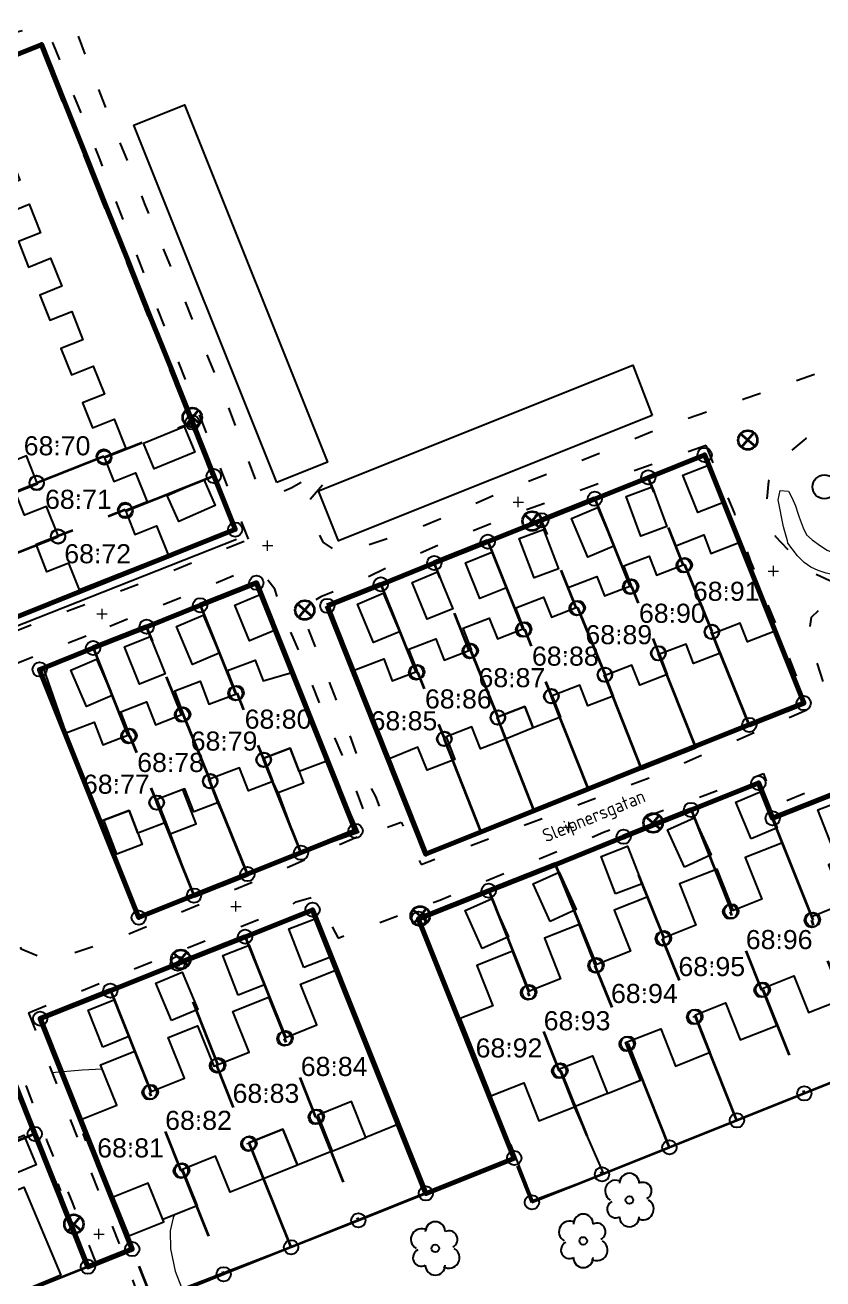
# Model space of a CAD drawing. Header units: metres. Extents: x -12 to 120691, y -61 to 6149382.
# Drawn here: x 119384.4 to 119468, y 6148733.3 to 6148864.7 of the extents above; entities that cross this region are included whole.
import ezdxf
from ezdxf.enums import TextEntityAlignment as Align

# ---------------------------------------------------------------- set-up
doc = ezdxf.new("R2010")
doc.units = ezdxf.units.M
for name, pattern in [('Annan_avgränsning_gångban', [6, 2, -4]), ('Fastighetsgräns', [16, 12, -4]), ('Heldragen__skalber__', [0]), ('Heldragen_linje', [2, 1, 1]), ('Häck', [0]), ('Servitutsområde', [0])]:
    doc.linetypes.add(name, pattern=pattern)
doc.layers.get('0').update_dxf_attribs({"linetype": 'CONTINUOUS'})
for name, color, linetype, lineweight in [('BOSTAD.T_LINE', 9, 'Heldragen_linje', 25), ('FASTGR_LINE', 7, 'Fastighetsgräns', 35), ('GAGR_LINE', 9, 'Servitutsområde', 70), ('GÅNGBK_LINE', 9, 'Annan_avgränsning_gångban', 25), ('HÄCK.K_LINE', 9, 'Häck', 25), ('HÖJDK-2_LINE', 9, 'Heldragen_linje', 18), ('SKÄRMTT_LINE', 9, 'Heldragen_linje', 25), ('STAKE_LINE', 9, 'staket', 25), ('TUTHUST_LINE', 9, 'Heldragen_linje', 25), ('UTHUST_LINE', 9, 'Heldragen_linje', 25)]:
    doc.layers.add(name, color=color, linetype=linetype, lineweight=lineweight)
for name, color, linetype in [('FASTID_POINT', 9, 'CONTINUOUS'), ('FREGNRT_TEXT', 9, 'CONTINUOUS'), ('GRÄ_POINT', 9, 'CONTINUOUS'), ('HPF_POINT', 7, 'CONTINUOUS'), ('P_POINT', 9, 'CONTINUOUS'), ('STOLP.B_POINT', 9, 'CONTINUOUS'), ('TRÄD.LÖ_POINT', 9, 'CONTINUOUS'), ('VSV_POINT', 5, 'CONTINUOUS'), ('väg-gatunamn text', 3, 'CONTINUOUS')]:
    doc.layers.add(name, color=color, linetype=linetype)
doc.styles.add('ISO', font='iso.shx')
doc.styles.add('Standard_CAD', font='ARIAL.TTF', dxfattribs={"height": 0.2})
doc.linetypes.add('staket', pattern='A,15,["//",ISO,S=3,R=0,X=0,Y=-1.5],15', length=30)

# ---------------------------------------------------------------- blocks, each defined once
blk = doc.blocks.new('Gränspunkt')
at = {"color": 0, "linetype": 'Heldragen__skalber__', "lineweight": 25}
blk.add_circle((0, 0), 0.5, dxfattribs=at)
blk = doc.blocks.new('Ventil')
at = {"color": 0, "linetype": 'Heldragen__skalber__', "lineweight": 35, "flags": 128}
blk.add_lwpolyline([(-0.4, 0), (0.4, 0)], dxfattribs=at)
blk = doc.blocks.new('Plus__fast_')
at = {"color": 0, "linetype": 'Heldragen__skalber__', "lineweight": 0, "flags": 128}
for points in [[(-0.0675, 0), (0.0675, 0)], [(0, -0.0675), (0, 0.0675)]]:
    blk.add_lwpolyline(points, dxfattribs=at)
blk = doc.blocks.new('Belysningsstolpe')
at = {"color": 0, "linetype": 'Heldragen__skalber__', "lineweight": 35, "flags": 128}
for points in [[(-0.38, 0.325), (0.38, -0.325)], [(-0.325, -0.38), (0.325, 0.38)]]:
    blk.add_lwpolyline(points, dxfattribs=at)
at = {"color": 0, "linetype": 'Heldragen__skalber__', "lineweight": 35}
blk.add_circle((0, 0), 0.5, dxfattribs=at)
blk = doc.blocks.new('Rutnätspunkt_1')
at = {"color": 0, "linetype": 'Heldragen__skalber__', "lineweight": 25, "flags": 128}
for points in [[(-0.5, 0), (-0.08, 0)], [(0, 0.5), (0, 0.08)], [(0.5, 0), (0.08, 0)], [(0, -0.5), (0, -0.08)]]:
    blk.add_lwpolyline(points, dxfattribs=at)
blk = doc.blocks.new('LÖVTRÄD', base_point=(2, 2))
blk.add_circle((2, 2), 0.08)
for centre, radius, start, end in [((1.712, 2.192), 0.222, 59.744, 239.744), ((2, 2.352), 0.208, 0, 180), ((2.288, 2.192), 0.179, 296.565, 116.565), ((1.712, 1.808), 0.179, 116.565, 296.565), ((2.288, 1.808), 0.222, 239.744, 59.744), ((2, 1.648), 0.208, 180, 0)]:
    blk.add_arc(centre, radius, start, end)
blk = doc.blocks.new('Polygonpunkt')
at = {"color": 0, "linetype": 'Heldragen__skalber__', "lineweight": 25}
blk.add_circle((0, 0), 0.5, dxfattribs=at)

msp = doc.modelspace()

# ---------------------------------------------------------------- linework, layer by layer
at = {"layer": 'BOSTAD.T_LINE', "flags": 128}
for points in [[(119367.674, 6148855.249), (119376.977, 6148858.952), (119378.145, 6148856.017), (119380.487, 6148856.95), (119381.581, 6148854.202), (119379.238, 6148853.269), (119380.289, 6148850.63), (119382.622, 6148851.559), (119383.856, 6148848.459), (119381.523, 6148847.53), (119382.526, 6148845.008), (119384.85, 6148845.933), (119386.036, 6148842.954), (119383.713, 6148842.029), (119384.777, 6148839.354), (119387.091, 6148840.276), (119388.259, 6148837.34), (119385.946, 6148836.419), (119386.997, 6148833.777), (119389.301, 6148834.694), (119390.476, 6148831.742), (119388.172, 6148830.826), (119389.271, 6148828.065), (119391.565, 6148828.978), (119392.738, 6148826.031), (119390.444, 6148825.118), (119391.483, 6148822.507), (119393.767, 6148823.417), (119394.985, 6148820.359), (119392.7, 6148819.45), (119393.725, 6148816.874), (119396, 6148817.78), (119397.198, 6148814.769), (119394.924, 6148813.863), (119395.926, 6148811.347), (119398.19, 6148812.249), (119399.398, 6148809.214), (119392.941, 6148806.644), (119390.125, 6148805.523), (119389.002, 6148808.345), (119386.708, 6148807.431), (119385.562, 6148810.307), (119387.868, 6148811.225), (119386.65, 6148814.281), (119384.346, 6148813.364), (119383.409, 6148815.716), (119385.723, 6148816.637), (119384.557, 6148819.569), (119382.243, 6148818.647), (119381.137, 6148821.426), (119383.461, 6148822.351), (119382.38, 6148825.068), (119380.056, 6148824.143), (119378.879, 6148827.097), (119381.214, 6148828.027), (119380.165, 6148830.661), (119377.83, 6148829.731), (119376.653, 6148832.689), (119378.997, 6148833.622), (119377.939, 6148836.28), (119375.595, 6148835.348), (119374.395, 6148838.364), (119376.748, 6148839.3), (119375.642, 6148842.079), (119373.288, 6148841.143), (119372.164, 6148843.967), (119374.529, 6148844.908), (119373.46, 6148847.589), (119371.097, 6148846.648), (119369.96, 6148849.505), (119372.333, 6148850.45), (119371.21, 6148853.271), (119368.837, 6148852.326), (119367.674, 6148855.249)], [(119422.519, 6148787.788), (119420.525, 6148792.941), (119418.915, 6148797.102), (119422.009, 6148798.3), (119422.9, 6148795.997), (119425.545, 6148797.021), (119424.654, 6148799.323), (119427.481, 6148800.417), (119428.349, 6148798.177), (119431.199, 6148799.28), (119430.331, 6148801.52), (119433.073, 6148802.581), (119433.916, 6148800.404), (119436.688, 6148801.477), (119435.847, 6148803.654), (119438.763, 6148804.782), (119439.58, 6148802.669), (119442.174, 6148803.672), (119441.356, 6148805.785), (119444.348, 6148806.943), (119445.142, 6148804.894), (119447.971, 6148805.988), (119447.178, 6148808.039), (119449.837, 6148809.068), (119450.606, 6148807.08), (119453.405, 6148808.163), (119452.637, 6148810.15), (119455.555, 6148811.279), (119456.3, 6148809.355), (119459.323, 6148810.524), (119462.946, 6148801.162), (119460.139, 6148800.076), (119459.377, 6148802.048), (119456.4, 6148800.897), (119457.188, 6148798.859), (119454.489, 6148797.815), (119453.701, 6148799.853), (119450.92, 6148798.777), (119451.733, 6148796.676), (119448.84, 6148795.557), (119448.027, 6148797.657), (119445.221, 6148796.571), (119446.059, 6148794.408), (119443.386, 6148793.373), (119442.548, 6148795.537), (119439.672, 6148794.424), (119440.533, 6148792.198), (119437.656, 6148791.084), (119436.795, 6148793.312), (119433.887, 6148792.186), (119434.774, 6148789.895), (119432.134, 6148788.873), (119431.247, 6148791.164), (119428.538, 6148790.116), (119429.448, 6148787.764), (119426.568, 6148786.65), (119425.595, 6148789.056), (119422.519, 6148787.788)], [(119412.362, 6148796.873), (119415.922, 6148787.564), (119413.14, 6148786.5), (119412.205, 6148788.943), (119409.438, 6148787.885), (119410.372, 6148785.442), (119407.816, 6148784.464), (119406.889, 6148786.89), (119403.64, 6148785.648), (119404.567, 6148783.221), (119402.094, 6148782.275), (119401.173, 6148784.683), (119398.233, 6148783.558), (119399.154, 6148781.151), (119396.239, 6148780.036), (119395.325, 6148782.426), (119392.287, 6148781.264), (119388.735, 6148790.553), (119391.65, 6148791.668), (119392.556, 6148789.298), (119395.349, 6148790.366), (119394.435, 6148792.755), (119397.156, 6148793.795), (119398.069, 6148791.407), (119401.028, 6148792.538), (119400.108, 6148794.945), (119402.75, 6148795.955), (119403.67, 6148793.549), (119406.559, 6148794.654), (119405.632, 6148797.078), (119408.517, 6148798.181), (119409.356, 6148795.986), (119412.362, 6148796.873)], [(119430.03, 6148760.615), (119430.921, 6148758.364), (119433.239, 6148752.506), (119436.693, 6148753.872), (119438.267, 6148749.898), (119442.016, 6148751.382), (119440.443, 6148755.357), (119443.891, 6148756.722), (119445.451, 6148752.78), (119448.922, 6148754.154), (119447.362, 6148758.096), (119451.037, 6148759.551), (119452.584, 6148755.643), (119456.23, 6148757.086), (119454.683, 6148760.993), (119457.848, 6148762.246), (119459.381, 6148758.37), (119463.207, 6148759.884), (119461.673, 6148763.76), (119465.01, 6148765.08), (119466.531, 6148761.241), (119473.653, 6148764.06), (119475.125, 6148760.343), (119478.818, 6148761.804), (119477.481, 6148765.181), (119480.81, 6148766.499), (119482.142, 6148763.134), (119485.772, 6148764.571), (119484.361, 6148768.137), (119487.704, 6148769.459), (119489.11, 6148765.906), (119492.874, 6148767.396), (119491.384, 6148771.159), (119494.969, 6148772.578), (119496.454, 6148768.828), (119499.967, 6148770.218), (119493.478, 6148786.613), (119489.905, 6148785.199), (119491.563, 6148781.008), (119488.162, 6148779.662), (119486.509, 6148783.84), (119482.97, 6148782.439), (119484.704, 6148778.057), (119481.105, 6148776.632), (119479.375, 6148781.003), (119475.784, 6148779.581), (119477.594, 6148775.007), (119474.1, 6148773.623), (119472.294, 6148778.185), (119468.615, 6148776.728), (119470.239, 6148772.623), (119466.864, 6148771.288), (119463.8, 6148779.027), (119459.903, 6148777.485), (119461.63, 6148773.123), (119458.654, 6148771.944), (119456.941, 6148776.275), (119453, 6148774.715), (119454.714, 6148770.385), (119451.405, 6148769.076), (119449.706, 6148773.371), (119446.17, 6148771.971), (119447.871, 6148767.677), (119444.17, 6148766.211), (119442.482, 6148770.474), (119438.859, 6148769.04), (119440.547, 6148764.777), (119437.192, 6148763.45), (119435.517, 6148767.678), (119431.752, 6148766.187), (119433.425, 6148761.959), (119430.03, 6148760.615)], [(119393.655, 6148741.898), (119390.375, 6148750.065), (119394.019, 6148751.528), (119392.319, 6148755.76), (119395.929, 6148757.21), (119397.629, 6148752.979), (119401.123, 6148754.381), (119399.417, 6148758.626), (119402.501, 6148759.864), (119404.206, 6148755.62), (119407.902, 6148757.104), (119406.191, 6148761.36), (119409.931, 6148762.863), (119411.641, 6148758.605), (119415.011, 6148759.96), (119413.297, 6148764.228), (119417.051, 6148765.736), (119420.128, 6148758.074), (119423.559, 6148749.534), (119420.127, 6148748.155), (119418.614, 6148751.922), (119415.088, 6148750.505), (119416.606, 6148746.727), (119412.957, 6148745.262), (119411.439, 6148749.04), (119407.88, 6148747.611), (119409.403, 6148743.819), (119405.897, 6148742.411), (119404.374, 6148746.203), (119400.906, 6148744.81), (119402.434, 6148741.007), (119398.847, 6148739.567), (119397.319, 6148743.369), (119393.655, 6148741.898)], [(119368.481, 6148739.367), (119377.713, 6148743.247), (119378.808, 6148740.642), (119384.29, 6148742.946), (119388.156, 6148733.747), (119382.354, 6148731.309), (119379.745, 6148737.517), (119370.833, 6148733.772), (119368.481, 6148739.367)]]:
    msp.add_lwpolyline(points, dxfattribs=at)
at = {"layer": 'FASTGR_LINE', "flags": 128}
for points in [[(119385.625, 6148816.76), (119392.663, 6148819.525), (119392.714, 6148819.386), (119401.955, 6148823.068)], [(119401.955, 6148823.068), (119404.19, 6148817.459)], [(119449.741, 6148817.315), (119455.64, 6148819.669), (119466.031, 6148793.668), (119460.322, 6148791.384)], [(119375.873, 6148812.867), (119385.636, 6148816.719)], [(119404.19, 6148817.459), (119406.434, 6148811.851), (119380.432, 6148801.461), (119378.117, 6148807.259)], [(119385.625, 6148816.76), (119385.636, 6148816.719)], [(119404.19, 6148817.459), (119394.958, 6148813.777), (119394.898, 6148813.917), (119387.86, 6148811.142)], [(119444.133, 6148815.071), (119449.741, 6148817.315)], [(119456.427, 6148801.136), (119453.572, 6148808.143), (119453.432, 6148808.084), (119449.741, 6148817.315)], [(119438.524, 6148812.826), (119444.133, 6148815.071)], [(119444.133, 6148815.071), (119447.824, 6148805.839), (119447.964, 6148805.889), (119450.82, 6148798.892)], [(119432.916, 6148810.582), (119438.524, 6148812.826)], [(119445.211, 6148796.647), (119442.356, 6148803.644), (119442.215, 6148803.595), (119438.524, 6148812.826)], [(119387.879, 6148811.102), (119378.117, 6148807.259)], [(119387.86, 6148811.142), (119387.879, 6148811.102)], [(119427.308, 6148808.347), (119432.916, 6148810.582)], [(119432.916, 6148810.582), (119436.608, 6148801.351), (119436.747, 6148801.411), (119439.603, 6148794.403)], [(119421.699, 6148806.104), (119427.308, 6148808.347)], [(119433.994, 6148792.168), (119431.139, 6148799.167), (119430.999, 6148799.107), (119427.308, 6148808.347)], [(119402.76, 6148803.919), (119408.659, 6148806.272), (119419.049, 6148780.28), (119413.332, 6148777.986)], [(119416.091, 6148803.858), (119421.699, 6148806.104)], [(119421.699, 6148806.104), (119425.391, 6148796.872), (119425.53, 6148796.923), (119428.386, 6148789.924)], [(119397.152, 6148801.674), (119402.76, 6148803.919)], [(119402.76, 6148803.919), (119406.453, 6148794.687), (119406.593, 6148794.737), (119409.448, 6148787.74)], [(119432.194, 6148780.148), (119426.425, 6148777.823), (119416.091, 6148803.858)], [(119391.544, 6148799.44), (119397.152, 6148801.674)], [(119403.84, 6148785.495), (119400.985, 6148792.492), (119400.845, 6148792.442), (119397.152, 6148801.674)], [(119456.378, 6148801.117), (119456.427, 6148801.136)], [(119460.322, 6148791.384), (119456.378, 6148801.117)], [(119402.114, 6148773.507), (119396.326, 6148771.193), (119385.935, 6148797.195), (119391.544, 6148799.44)], [(119391.544, 6148799.44), (119395.226, 6148790.198), (119395.366, 6148790.258), (119398.232, 6148783.251)], [(119450.769, 6148798.872), (119450.82, 6148798.892)], [(119450.769, 6148798.872), (119454.667, 6148789.134)], [(119445.16, 6148796.628), (119445.211, 6148796.647)], [(119448.998, 6148786.89), (119445.16, 6148796.628)], [(119439.553, 6148794.383), (119439.603, 6148794.403)], [(119439.553, 6148794.383), (119443.44, 6148784.636)], [(119433.945, 6148792.149), (119433.994, 6148792.168)], [(119437.762, 6148782.372), (119433.945, 6148792.149)], [(119460.322, 6148791.384), (119454.667, 6148789.134)], [(119428.336, 6148789.904), (119428.386, 6148789.924)], [(119428.336, 6148789.904), (119432.194, 6148780.148)], [(119454.667, 6148789.134), (119448.998, 6148786.89)], [(119409.398, 6148787.72), (119409.448, 6148787.74)], [(119409.398, 6148787.72), (119413.332, 6148777.986)], [(119448.998, 6148786.89), (119443.44, 6148784.636)], [(119403.789, 6148785.476), (119403.84, 6148785.495)], [(119407.723, 6148775.752), (119403.789, 6148785.476)], [(119454.218, 6148782.479), (119461.287, 6148785.303), (119462.769, 6148781.596)], [(119443.44, 6148784.636), (119437.762, 6148782.372)], [(119462.769, 6148781.596), (119469.827, 6148784.411)], [(119398.182, 6148783.241), (119398.232, 6148783.251)], [(119398.182, 6148783.241), (119402.114, 6148773.507)], [(119437.762, 6148782.372), (119432.194, 6148780.148)], [(119447.15, 6148779.663), (119454.218, 6148782.479)], [(119454.218, 6148782.479), (119458.46, 6148771.867), (119458.31, 6148771.807), (119461.596, 6148763.59), (119461.747, 6148763.651), (119466.092, 6148752.769)], [(119473.01, 6148755.535), (119466.863, 6148770.915), (119467.01, 6148770.975), (119462.769, 6148781.596)], [(119440.006, 6148776.774), (119447.15, 6148779.663)], [(119459.025, 6148749.943), (119454.679, 6148760.825), (119454.529, 6148760.766), (119451.243, 6148768.982), (119451.393, 6148769.043), (119447.15, 6148779.663)], [(119413.332, 6148777.986), (119407.723, 6148775.752)], [(119440.006, 6148776.774), (119433.014, 6148774.012)], [(119444.325, 6148766.217), (119440.006, 6148776.774)], [(119407.723, 6148775.752), (119402.114, 6148773.507)], [(119435.687, 6148746.004), (119425.666, 6148771.077), (119433.014, 6148774.012)], [(119433.014, 6148774.012), (119437.267, 6148763.391), (119437.117, 6148763.331), (119440.393, 6148755.114), (119440.543, 6148755.175), (119444.888, 6148744.291)], [(119407.477, 6148769.192), (119414.545, 6148772.018), (119426.419, 6148742.295)], [(119400.41, 6148766.367), (119407.477, 6148769.192)], [(119407.477, 6148769.192), (119411.731, 6148758.571), (119411.581, 6148758.512), (119414.868, 6148750.294), (119415.007, 6148750.355), (119419.351, 6148739.471)], [(119393.352, 6148763.541), (119400.41, 6148766.367)], [(119412.293, 6148736.656), (119407.939, 6148747.528), (119407.8, 6148747.469), (119404.513, 6148755.686), (119404.663, 6148755.746), (119400.41, 6148766.367)], [(119451.956, 6148747.117), (119447.611, 6148757.999), (119447.462, 6148757.939), (119444.184, 6148766.157), (119444.325, 6148766.217)], [(119379.864, 6148762.46), (119385.432, 6148748.535)], [(119395.642, 6148736.462), (119385.994, 6148760.606), (119393.352, 6148763.541)], [(119393.352, 6148763.541), (119397.595, 6148752.93), (119397.445, 6148752.87), (119400.732, 6148744.652), (119400.882, 6148744.703), (119405.224, 6148733.83)], [(119473.01, 6148755.535), (119466.092, 6148752.769)], [(119466.092, 6148752.769), (119459.025, 6148749.943)], [(119459.025, 6148749.943), (119451.956, 6148747.117)], [(119385.432, 6148748.535), (119357.547, 6148737.259)], [(119385.432, 6148748.535), (119390.994, 6148734.608)], [(119451.956, 6148747.117), (119444.888, 6148744.291)], [(119435.687, 6148746.004), (119426.419, 6148742.295)], [(119444.888, 6148744.291), (119437.54, 6148741.356), (119435.687, 6148746.004)], [(119426.419, 6148742.295), (119419.351, 6148739.471)], [(119419.351, 6148739.471), (119412.293, 6148736.656)], [(119395.642, 6148736.462), (119390.994, 6148734.608)], [(119405.224, 6148733.83), (119397.867, 6148730.884), (119395.642, 6148736.462)], [(119412.293, 6148736.656), (119405.224, 6148733.83)], [(119390.994, 6148734.608), (119363.142, 6148723.466)]]:
    msp.add_lwpolyline(points, dxfattribs=at)
at = {"layer": 'GAGR_LINE', "flags": 128}
for points in [[(119466.29, 6149012.381), (119466.295, 6149007), (119470.002, 6148997.714), (119475.573, 6148983.788), (119481.134, 6148969.853), (119486.704, 6148955.925), (119464.411, 6148947.019), (119442.127, 6148938.111), (119436.566, 6148952.037), (119430.995, 6148965.973), (119425.423, 6148979.899), (119420.785, 6148978.045), (119426.357, 6148964.118), (119431.918, 6148950.184), (119437.488, 6148936.257), (119415.195, 6148927.349), (119392.911, 6148918.441), (119387.349, 6148932.366), (119381.779, 6148946.304), (119376.208, 6148960.229), (119371.57, 6148958.376), (119377.141, 6148944.45), (119382.701, 6148930.513), (119388.273, 6148916.587), (119365.979, 6148907.68), (119362.272, 6148916.967), (119339.988, 6148908.06), (119334.416, 6148921.985), (119328.856, 6148935.921), (119323.285, 6148949.846), (119317.717, 6148947.622), (119323.278, 6148933.687), (119328.849, 6148919.761), (119334.419, 6148905.836), (119308.416, 6148895.445), (119311.762, 6148887.087), (119335.896, 6148896.735), (119341.456, 6148882.801), (119347.028, 6148868.875), (119352.6, 6148854.949), (119358.16, 6148841.013), (119363.731, 6148827.088), (119360.942, 6148825.976), (119366.513, 6148812.05), (119372.073, 6148798.114), (119344.223, 6148786.982), (119346.447, 6148781.413), (119368.73, 6148790.321), (119374.301, 6148776.387), (119379.864, 6148762.46), (119385.433, 6148748.534), (119390.994, 6148734.608), (119395.642, 6148736.462), (119385.994, 6148760.606), (119393.352, 6148763.541), (119400.41, 6148766.367), (119407.477, 6148769.192), (119414.545, 6148772.018), (119426.419, 6148742.296), (119435.687, 6148746.005), (119425.666, 6148771.077), (119433.014, 6148774.012)], [(119447.15, 6148779.663), (119454.218, 6148782.479), (119461.287, 6148785.303), (119462.769, 6148781.596), (119469.827, 6148784.411), (119476.895, 6148787.238), (119483.963, 6148790.063), (119491.032, 6148792.889), (119502.915, 6148763.178), (119509.413, 6148765.772), (119497.539, 6148795.493), (119504.887, 6148798.43), (119511.955, 6148801.254), (119519.023, 6148804.08), (119523.843, 6148792.004), (119531.091, 6148794.9), (119538.159, 6148797.725), (119545.228, 6148800.551), (119557.1, 6148770.831), (119565.757, 6148774.286), (119560.929, 6148786.364), (119555.367, 6148800.289), (119549.797, 6148814.224), (119544.226, 6148828.15), (119538.665, 6148842.077), (119533.094, 6148856.012), (119527.532, 6148869.938), (119524.186, 6148878.296), (119519.737, 6148889.442), (119516.03, 6148898.719), (119510.459, 6148912.644), (119504.898, 6148926.581), (119499.327, 6148940.507), (119492.274, 6148958.15)], [(119362.407, 6148846.566), (119360.122, 6148852.274), (119386.124, 6148862.675), (119388.48, 6148856.777), (119390.724, 6148851.169), (119392.959, 6148845.561), (119395.211, 6148839.923), (119397.466, 6148834.285), (119399.711, 6148828.676), (119401.955, 6148823.068), (119404.19, 6148817.459), (119406.434, 6148811.851), (119380.432, 6148801.461), (119378.117, 6148807.259), (119375.873, 6148812.867), (119373.639, 6148818.475), (119371.394, 6148824.084), (119369.139, 6148829.711), (119366.884, 6148835.35), (119364.64, 6148840.96), (119362.407, 6148846.566)], [(119416.091, 6148803.858), (119421.699, 6148806.104), (119427.308, 6148808.347), (119432.916, 6148810.582), (119438.524, 6148812.826), (119444.133, 6148815.071), (119449.741, 6148817.315), (119455.64, 6148819.669), (119466.031, 6148793.668), (119460.322, 6148791.384)], [(119402.114, 6148773.507), (119396.326, 6148771.193), (119385.935, 6148797.195), (119391.544, 6148799.44), (119397.152, 6148801.674), (119402.76, 6148803.919), (119408.659, 6148806.272), (119419.049, 6148780.28), (119413.332, 6148777.986), (119407.723, 6148775.752), (119402.114, 6148773.507)], [(119460.322, 6148791.384), (119454.667, 6148789.134), (119448.998, 6148786.89), (119443.44, 6148784.636), (119437.762, 6148782.372), (119432.194, 6148780.148), (119426.425, 6148777.823), (119416.091, 6148803.858)], [(119433.014, 6148774.012), (119440.006, 6148776.774), (119447.15, 6148779.663)]]:
    msp.add_lwpolyline(points, dxfattribs=at)
at = {"layer": 'GÅNGBK_LINE', "flags": 128}
for points in [[(119374.708, 6148902.653), (119378.399, 6148892.519), (119381.682, 6148883.314), (119385.58, 6148873.998), (119389.244, 6148865.398), (119392.536, 6148856.873), (119396.945, 6148845.962), (119402.351, 6148832.864), (119405.349, 6148825.62), (119408.547, 6148817.121), (119409.797, 6148815.391), (119410.416, 6148815.429), (119412.319, 6148816.231), (119415.171, 6148817.879)], [(119332.603, 6148717.833), (119333.384, 6148715.356), (119334.371, 6148714.262), (119336.46, 6148713.574), (119341.047, 6148711.929), (119344.98, 6148709.314), (119348.068, 6148706.427), (119350.193, 6148703.413), (119352.701, 6148701.18), (119354.849, 6148701.224), (119364.912, 6148703.898), (119384.441, 6148709.445), (119396.275, 6148712.548), (119397.076, 6148713.04), (119397.427, 6148714.029), (119397.406, 6148715.878), (119395.754, 6148722.091), (119394.337, 6148726.952), (119392.442, 6148733.115), (119391.886, 6148734.992), (119389.404, 6148741.28), (119386.688, 6148747.891), (119383.772, 6148755.58), (119379.846, 6148765.362), (119374.663, 6148778.745), (119372.005, 6148785.969), (119371.696, 6148787.905), (119372.016, 6148790.882), (119372.448, 6148794.005), (119372.895, 6148796.54), (119372.952, 6148798.898), (119371.308, 6148803.302), (119365.744, 6148817.106), (119363.473, 6148822.639), (119362.4, 6148825.494), (119363.998, 6148826.274), (119364.562, 6148827.056), (119364.226, 6148828.313), (119359.714, 6148840.022), (119354.648, 6148852.711), (119352.084, 6148859.415), (119348.222, 6148868.628), (119345.12, 6148877.053), (119342.564, 6148883.707), (119339.597, 6148890.962)], [(119415.584, 6148816.516), (119414.15, 6148814.81), (119414.388, 6148813.108), (119415.634, 6148810.524), (119416.839, 6148809.718), (119418.695, 6148809.673), (119425.558, 6148811.979), (119434.754, 6148815.952), (119445.051, 6148820.01), (119450.863, 6148822.443), (119459.759, 6148825.534), (119467.725, 6148828.337), (119475.703, 6148830.595), (119481.797, 6148832.326), (119489.367, 6148834.774), (119498.245, 6148837.963), (119512.929, 6148843.951), (119521.673, 6148847.838), (119525.423, 6148849.859), (119527.351, 6148851.901), (119528.048, 6148853.292), (119528.113, 6148854.931), (119526.805, 6148858.344), (119522.62, 6148869.428), (119520.492, 6148874.974), (119518.471, 6148879.135)], [(119407.83, 6148810.83), (119399.764, 6148831.268), (119392.269, 6148850.579), (119387.358, 6148862.766), (119386.7, 6148863.93), (119385.645, 6148864.545), (119383.682, 6148863.989), (119369.598, 6148858.282), (119360.348, 6148854.478), (119358.691, 6148852.876)], [(119358.691, 6148852.876), (119366.606, 6148833.433), (119372.684, 6148818.199), (119369.969, 6148816.768), (119372.978, 6148808.505), (119376.483, 6148799.633), (119377.286, 6148799.115), (119380.128, 6148799.978), (119398.988, 6148807.17), (119407.83, 6148810.83)], [(119472.18, 6148822.77), (119466.26, 6148821.391), (119463.531, 6148819.11), (119462.329, 6148816.923), (119462.072, 6148813.88), (119463.028, 6148811.148), (119466.483, 6148807.559), (119468.774, 6148806.514), (119471.924, 6148806.301), (119475.194, 6148807.159)], [(119455.8, 6148820.645), (119446.812, 6148817.481), (119436.423, 6148813.704), (119429.496, 6148810.95), (119423.045, 6148808.165), (119419.655, 6148806.539), (119415.411, 6148804.802), (119413.892, 6148803.902), (119413.306, 6148802.884), (119413.925, 6148801.792), (119417.831, 6148791.942), (119419.868, 6148786.304), (119421.135, 6148783.874), (119422.385, 6148780.661)], [(119422.385, 6148780.661), (119423.848, 6148781.185), (119425.92, 6148776.762), (119449.84, 6148785.842), (119466.64, 6148793.085), (119460.467, 6148808.59), (119458.767, 6148813.595), (119455.8, 6148820.645)], [(119384.779, 6148761.211), (119390.309, 6148747.087), (119394.539, 6148736.386), (119396.6, 6148730.607), (119398.755, 6148722.643), (119400.945, 6148715.229), (119401.927, 6148714.53), (119403.083, 6148714.335), (119422.227, 6148719.7), (119435.326, 6148723.35), (119448.983, 6148727.187), (119461.216, 6148729.762), (119474.903, 6148731.839), (119481.949, 6148732.987), (119487.127, 6148734.202), (119492.143, 6148735.824), (119499.897, 6148739.384), (119513.06, 6148746.017), (119522.649, 6148751.155), (119530.669, 6148754.77), (119536.361, 6148756.646), (119547.787, 6148759.631), (119558.49, 6148762.895), (119563.006, 6148764.322), (119563.997, 6148765.348), (119563.645, 6148766.153), (119561.08, 6148774.076), (119552.133, 6148795.397), (119546.578, 6148809.183), (119546.007, 6148811.258), (119545.265, 6148811.693)], [(119384.779, 6148761.211), (119396.034, 6148765.9), (119410.716, 6148771.718), (119412.841, 6148772.831), (119414.465, 6148773.303), (119415.04, 6148773.193), (119417.227, 6148769.044), (119427.871, 6148773.028), (119445.041, 6148780.134), (119461.819, 6148786.284), (119463.054, 6148782.97), (119481.568, 6148790.626), (119496.832, 6148796.27), (119508.339, 6148800.962), (119519.28, 6148805.382), (119522.999, 6148807.02), (119527.058, 6148808.727), (119528.089, 6148805.772), (119539.105, 6148810.253), (119540.647, 6148810.668), (119545.265, 6148811.693)], [(119378.402, 6148795.803), (119376.73, 6148793.608), (119376.061, 6148790.728), (119376.111, 6148787.77), (119376.786, 6148784.116), (119379.502, 6148776.553), (119382.186, 6148770.647), (119383.994, 6148767.936), (119385.947, 6148767.127), (119388.769, 6148767.247), (119394.598, 6148769.219), (119410.41, 6148775.815), (119420.648, 6148780.306), (119418.58, 6148786.12), (119415.53, 6148793.041), (119413.308, 6148798.692), (119411.458, 6148803.016), (119410.588, 6148805.594), (119409.368, 6148807.206), (119408.762, 6148807.393), (119406.577, 6148807.136), (119403.881, 6148805.984), (119390.802, 6148800.691)], [(119468.071, 6148795.931), (119467.473, 6148797.771), (119466.584, 6148800.719), (119466.857, 6148802.685), (119468.729, 6148804.511), (119468.934, 6148804.307)], [(119390.802, 6148800.691), (119378.402, 6148795.803)]]:
    msp.add_lwpolyline(points, dxfattribs=at)
at = {"layer": 'HÄCK.K_LINE', "flags": 128}
for points in [[(119371.814, 6148816.867), (119378.768, 6148799.866), (119406.581, 6148810.831)], [(119417.177, 6148785.092), (119419.355, 6148780.125), (119414.484, 6148778.36)], [(119435.284, 6148747.404), (119437.604, 6148741.563), (119445.088, 6148744.342), (119442.016, 6148751.382)], [(119411.818, 6148736.53), (119427.123, 6148742.685)]]:
    msp.add_lwpolyline(points, dxfattribs=at)
at = {"layer": 'HÖJDK-2_LINE', "flags": 128}
for points in [[(119464.353, 6148810.494), (119464.316, 6148810.655), (119463.895, 6148812.142), (119463.364, 6148814.946), (119463.565, 6148815.954), (119464.418, 6148815.873), (119464.82, 6148815.153), (119465.155, 6148814.336), (119465.404, 6148813.555), (119465.543, 6148813.153)], [(119465.543, 6148813.153), (119465.546, 6148813.152), (119465.97, 6148812.03), (119466.329, 6148811.3), (119466.916, 6148810.784), (119467.781, 6148810.134), (119468.497, 6148809.674), (119468.917, 6148809.519), (119469.819, 6148809.112), (119470.763, 6148808.342), (119470.89, 6148808.18), (119469.982, 6148807.188), (119468.886, 6148807.188), (119468.379, 6148807.281), (119467.533, 6148807.562), (119466.784, 6148807.919), (119466.069, 6148808.403), (119465.362, 6148809.103), (119464.376, 6148810.418), (119464.353, 6148810.494)], [(119387.22, 6148754.976), (119390.411, 6148755.252), (119392.486, 6148755.344)], [(119400.062, 6148740.054), (119399.933, 6148739.734), (119399.607, 6148738.36), (119399.638, 6148736.479), (119400.16, 6148734.151), (119400.793, 6148732.441), (119400.747, 6148730.164), (119400.216, 6148729.041), (119399.083, 6148728.336), (119397.733, 6148728.047), (119397.286, 6148728.073)]]:
    msp.add_lwpolyline(points, dxfattribs=at)
at = {"layer": 'SKÄRMTT_LINE', "flags": 128}
for points in [[(119410.79, 6148816.777), (119395.801, 6148854.217), (119401.113, 6148856.343), (119416.104, 6148818.897), (119410.79, 6148816.777)], [(119434.774, 6148789.895), (119433.887, 6148792.186), (119436.795, 6148793.312), (119437.656, 6148791.084), (119434.774, 6148789.895)], [(119410.372, 6148785.442), (119409.438, 6148787.885), (119412.205, 6148788.943), (119413.14, 6148786.5), (119413.609, 6148785.275), (119410.929, 6148784.249), (119410.372, 6148785.442)], [(119400.957, 6148784.601), (119398.233, 6148783.558), (119399.154, 6148781.151), (119399.61, 6148779.961), (119402.333, 6148781.003), (119400.957, 6148784.601)], [(119392.658, 6148781.405), (119395.325, 6148782.426), (119396.239, 6148780.036), (119396.69, 6148778.858), (119394.023, 6148777.838), (119392.658, 6148781.405)], [(119440.443, 6148755.357), (119443.891, 6148756.722), (119445.451, 6148752.78), (119442.016, 6148751.382), (119440.443, 6148755.357)], [(119418.614, 6148751.922), (119415.088, 6148750.505), (119416.606, 6148746.727), (119420.132, 6148748.142), (119418.614, 6148751.922)], [(119407.88, 6148747.611), (119411.439, 6148749.04), (119412.957, 6148745.262), (119409.398, 6148743.831), (119407.88, 6148747.611)], [(119397.319, 6148743.369), (119393.655, 6148741.898), (119395.278, 6148737.859), (119398.942, 6148739.331), (119397.319, 6148743.369)]]:
    msp.add_lwpolyline(points, dxfattribs=at)
at = {"layer": 'STAKE_LINE', "flags": 128}
for points in [[(119412.362, 6148796.873), (119410.615, 6148801.301)], [(119388.735, 6148790.553), (119386.332, 6148797.373)], [(119415.922, 6148787.564), (119417.177, 6148785.092)], [(119410.929, 6148784.249), (119413.212, 6148778.082), (119407.468, 6148775.762)], [(119404.567, 6148783.221), (119405.794, 6148780.529)], [(119399.61, 6148779.961), (119402.043, 6148773.596), (119396.324, 6148771.383), (119392.287, 6148781.264)], [(119397.964, 6148731.216), (119411.818, 6148736.53)]]:
    msp.add_lwpolyline(points, dxfattribs=at)
at = {"layer": 'TUTHUST_LINE', "flags": 128}
msp.add_lwpolyline([(119380.421, 6148746.791), (119384.294, 6148748.385), (119385.568, 6148745.29), (119381.694, 6148743.696), (119380.421, 6148746.791)], dxfattribs=at)
at = {"layer": 'UTHUST_LINE', "flags": 128}
for points in [[(119450.128, 6148823.807), (119417.259, 6148810.67), (119415.165, 6148815.909), (119448.1, 6148829.072), (119450.128, 6148823.807)], [(119396.826, 6148820.915), (119401.09, 6148822.653), (119402.196, 6148819.941), (119397.932, 6148818.203), (119396.826, 6148820.915)], [(119456.053, 6148818.6), (119457.611, 6148814.691), (119454.932, 6148813.623), (119453.374, 6148817.532), (119456.053, 6148818.6)], [(119399.304, 6148815.418), (119403.14, 6148817.109), (119404.347, 6148814.37), (119400.512, 6148812.679), (119399.304, 6148815.418)], [(119450.133, 6148816.321), (119451.677, 6148812.162), (119448.952, 6148811.15), (119447.408, 6148815.309), (119450.133, 6148816.321)], [(119444.42, 6148814.144), (119446.126, 6148810.105), (119443.407, 6148808.958), (119441.702, 6148812.997), (119444.42, 6148814.144)], [(119438.751, 6148811.864), (119440.317, 6148807.748), (119437.778, 6148806.782), (119436.212, 6148810.898), (119438.751, 6148811.864)], [(119433.343, 6148809.493), (119434.864, 6148805.732), (119432.097, 6148804.613), (119430.576, 6148808.373), (119433.343, 6148809.493)], [(119427.649, 6148807.411), (119429.235, 6148803.539), (119426.564, 6148802.444), (119424.978, 6148806.317), (119427.649, 6148807.411)], [(119409.058, 6148805.044), (119410.615, 6148801.301), (119407.941, 6148800.189), (119406.384, 6148803.931), (119409.058, 6148805.044)], [(119421.962, 6148805.181), (119423.652, 6148801.141), (119420.937, 6148800.006), (119419.248, 6148804.046), (119421.962, 6148805.181)], [(119403.088, 6148802.873), (119404.765, 6148798.888), (119401.969, 6148797.711), (119400.292, 6148801.696), (119403.088, 6148802.873)], [(119397.517, 6148800.653), (119399.097, 6148796.725), (119396.412, 6148795.645), (119394.832, 6148799.572), (119397.517, 6148800.653)], [(119391.894, 6148798.277), (119393.55, 6148794.479), (119390.862, 6148793.306), (119389.206, 6148797.105), (119391.894, 6148798.277)], [(119460.532, 6148779.456), (119458.918, 6148783.278), (119461.647, 6148784.43), (119463.26, 6148780.608), (119460.532, 6148779.456)], [(119469.093, 6148778.469), (119467.523, 6148782.47), (119470.166, 6148783.507), (119471.736, 6148779.507), (119469.093, 6148778.469)], [(119453.52, 6148776.487), (119451.751, 6148780.38), (119454.546, 6148781.65), (119456.315, 6148777.757), (119453.52, 6148776.487)], [(119446.316, 6148773.667), (119444.792, 6148777.594), (119447.565, 6148778.67), (119449.089, 6148774.743), (119446.316, 6148773.667)], [(119439.443, 6148770.8), (119437.653, 6148774.717), (119440.382, 6148775.964), (119442.172, 6148772.047), (119439.443, 6148770.8)], [(119432.331, 6148767.944), (119430.548, 6148771.934), (119433.295, 6148773.161), (119435.078, 6148769.171), (119432.331, 6148767.944)], [(119413.621, 6148765.959), (119412.075, 6148770.011), (119414.884, 6148771.083), (119416.43, 6148767.031), (119413.621, 6148765.959)], [(119406.74, 6148763.081), (119405.129, 6148767.211), (119407.89, 6148768.288), (119409.501, 6148764.158), (119406.74, 6148763.081)], [(119399.769, 6148760.416), (119398.118, 6148764.323), (119400.867, 6148765.484), (119402.518, 6148761.577), (119399.769, 6148760.416)], [(119392.568, 6148757.633), (119391.011, 6148761.5), (119393.73, 6148762.595), (119395.287, 6148758.729), (119392.568, 6148757.633)]]:
    msp.add_lwpolyline(points, dxfattribs=at)

# ---------------------------------------------------------------- block references
at = {"layer": 'FASTID_POINT', "yscale": 0.1000000014901161}
for p, xscale, rotation in [((119387.767, 6148820.627), 0.1000000014816812, 1.598054680368202), ((119390.003, 6148815.019), 0.1000000014827354, 1.598052011270642), ((119392.021, 6148809.316), 0.1000000015014562, 1.59804880807455), ((119457.907, 6148805.382), 0.1000000014942502, 1.598037598050814), ((119452.256, 6148803.081), 0.1000000014973706, 1.598037064184799), ((119446.646, 6148800.836), 0.1000000015004909, 1.598036530318784), ((119441.041, 6148798.587), 0.100000001489065, 1.598035996685284), ((119435.439, 6148796.333), 0.1000000015036113, 1.59803599645277), ((119429.826, 6148794.103), 0.1000000014953058, 1.598034928953255), ((119410.927, 6148791.986), 0.1000000014776391, 1.598035463051784), ((119424.125, 6148791.818), 0.1000000014838799, 1.598034395319755), ((119405.272, 6148789.69), 0.1000000014921854, 1.59803546281927), ((119399.663, 6148787.447), 0.1000000014953058, 1.598034928953255), ((119393.977, 6148785.171), 0.1000000015036113, 1.59803599645277), ((119463.458, 6148768.891), 0.1000000014933388, 1.598017846868385), ((119456.392, 6148766.065), 0.1000000014964595, 1.59801731300237), ((119449.326, 6148763.244), 0.1000000014881546, 1.598016245502854), ((119442.272, 6148760.386), 0.1000000014912753, 1.59801571163684), ((119435.137, 6148757.537), 0.1000000014819133, 1.598017313234882), ((119416.809, 6148755.599), 0.1000000014767291, 1.598015711869351), ((119409.66, 6148752.779), 0.1000000014819133, 1.598017313234882), ((119402.593, 6148749.952), 0.1000000014850339, 1.598016779368868), ((119395.469, 6148747.066), 0.1000000015027009, 1.598016245270342)]:
    msp.add_blockref('Rutnätspunkt_1', p, dxfattribs=dict(at, xscale=xscale, rotation=rotation))
at = {"layer": 'GRÄ_POINT', "xscale": 1.500000000076728, "yscale": 1.5, "rotation": 63.45294354166514}
for p in [(119401.955, 6148823.068), (119392.663, 6148819.525), (119392.714, 6148819.386), (119455.64, 6148819.669), (119385.625, 6148816.76), (119385.636, 6148816.719), (119404.19, 6148817.459), (119449.741, 6148817.315), (119394.898, 6148813.917), (119444.133, 6148815.071), (119394.958, 6148813.777), (119438.524, 6148812.826), (119406.434, 6148811.851), (119387.86, 6148811.142), (119387.879, 6148811.102), (119432.916, 6148810.582), (119427.308, 6148808.347), (119453.432, 6148808.084), (119453.572, 6148808.143), (119408.659, 6148806.272), (119421.699, 6148806.104), (119447.824, 6148805.839), (119447.964, 6148805.889), (119402.76, 6148803.919), (119416.091, 6148803.858), (119442.215, 6148803.595), (119442.356, 6148803.644), (119397.152, 6148801.674), (119436.608, 6148801.351), (119436.747, 6148801.411), (119456.378, 6148801.117), (119456.427, 6148801.136), (119391.544, 6148799.44), (119430.999, 6148799.107), (119431.139, 6148799.167), (119450.769, 6148798.872), (119450.82, 6148798.892), (119385.935, 6148797.195), (119425.391, 6148796.872), (119425.53, 6148796.923), (119445.16, 6148796.628), (119445.211, 6148796.647), (119406.453, 6148794.686), (119406.593, 6148794.736), (119439.553, 6148794.383), (119439.603, 6148794.403), (119466.031, 6148793.668), (119400.845, 6148792.442), (119400.985, 6148792.492), (119433.945, 6148792.149), (119433.994, 6148792.168), (119395.366, 6148790.258), (119460.322, 6148791.384), (119395.226, 6148790.198), (119428.336, 6148789.904), (119428.386, 6148789.924), (119409.398, 6148787.72), (119409.448, 6148787.74), (119403.789, 6148785.476), (119403.84, 6148785.495), (119461.287, 6148785.303), (119398.182, 6148783.241), (119398.232, 6148783.251), (119454.218, 6148782.479), (119462.769, 6148781.596), (119419.049, 6148780.28), (119447.15, 6148779.663), (119413.332, 6148777.986), (119407.723, 6148775.752), (119402.114, 6148773.507), (119433.014, 6148774.012), (119414.545, 6148772.018), (119458.46, 6148771.867), (119396.326, 6148771.193), (119425.666, 6148771.077), (119458.31, 6148771.807), (119466.863, 6148770.915), (119467.01, 6148770.975), (119407.477, 6148769.192), (119451.243, 6148768.982), (119451.393, 6148769.043), (119400.41, 6148766.367), (119444.184, 6148766.157), (119444.325, 6148766.217), (119393.352, 6148763.541), (119437.117, 6148763.331), (119437.267, 6148763.391), (119461.596, 6148763.59), (119461.747, 6148763.651), (119385.994, 6148760.606), (119454.529, 6148760.766), (119454.679, 6148760.825), (119411.581, 6148758.512), (119411.731, 6148758.571), (119447.462, 6148757.939), (119447.611, 6148757.999), (119404.513, 6148755.686), (119404.663, 6148755.746), (119440.393, 6148755.114), (119440.543, 6148755.175), (119397.445, 6148752.87), (119397.595, 6148752.93), (119466.092, 6148752.769), (119414.868, 6148750.294), (119415.007, 6148750.355), (119459.025, 6148749.943), (119385.433, 6148748.534), (119407.8, 6148747.469), (119407.939, 6148747.528), (119451.956, 6148747.117), (119435.687, 6148746.004), (119400.732, 6148744.652), (119400.882, 6148744.703), (119444.888, 6148744.291), (119426.419, 6148742.295), (119437.54, 6148741.356), (119419.351, 6148739.47), (119395.642, 6148736.462), (119412.294, 6148736.655), (119390.994, 6148734.608), (119405.225, 6148733.829)]:
    msp.add_blockref('Gränspunkt', p, dxfattribs=at)
at = {"layer": 'HPF_POINT', "xscale": 8, "yscale": 8}
for p in [(119436.101, 6148814.723), (119409.84, 6148810.17), (119462.85, 6148807.507), (119392.487, 6148803.009), (119441.392, 6148780.675), (119406.509, 6148772.371), (119392.152, 6148738.039)]:
    msp.add_blockref('Plus__fast_', p, dxfattribs=at)
at = {"layer": 'P_POINT', "xscale": 2.499999999994754, "yscale": 2.5, "rotation": 358.2283930207582}
msp.add_blockref('Polygonpunkt', (119468.197, 6148816.317), dxfattribs=at)
at = {"layer": 'STOLP.B_POINT', "xscale": 2, "yscale": 2}
for p in [(119401.939, 6148823.597), (119460.164, 6148821.224), (119437.55, 6148812.74), (119413.721, 6148803.411), (119450.241, 6148781.115), (119425.836, 6148771.372), (119400.73, 6148766.818), (119389.53, 6148739.074)]:
    msp.add_blockref('Belysningsstolpe', p, dxfattribs=at)
at = {"layer": 'TRÄD.LÖ_POINT', "xscale": 5, "yscale": 5}
for p in [(119447.757, 6148741.602), (119442.921, 6148737.326), (119427.405, 6148736.53)]:
    msp.add_blockref('LÖVTRÄD', p, dxfattribs=at)
at = {"layer": 'VSV_POINT'}
for p, rotation in [((119390.684, 6148748.187), 111.05556760625), ((119387.961, 6148742.93), 291.0617180866116)]:
    msp.add_blockref('Ventil', p, dxfattribs=dict(at, rotation=rotation))

# ---------------------------------------------------------------- texts
at = {"layer": 'FREGNRT_TEXT', "style": 'Standard_CAD'}
for s, p in [('68:70', (119387.767, 6148820.627)), ('68:71', (119390.003, 6148815.019)), ('68:72', (119392.021, 6148809.316)), ('68:91', (119457.907, 6148805.382)), ('68:90', (119452.256, 6148803.081)), ('68:89', (119446.646, 6148800.836)), ('68:88', (119441.041, 6148798.587)), ('68:87', (119435.439, 6148796.333)), ('68:86', (119429.826, 6148794.103)), ('68:80', (119410.927, 6148791.986)), ('68:85', (119424.125, 6148791.818)), ('68:79', (119405.272, 6148789.69)), ('68:78', (119399.663, 6148787.447)), ('68:77', (119393.977, 6148785.171)), ('68:96', (119463.458, 6148768.891)), ('68:95', (119456.392, 6148766.065)), ('68:94', (119449.326, 6148763.244)), ('68:93', (119442.272, 6148760.386)), ('68:92', (119435.137, 6148757.537)), ('68:84', (119416.809, 6148755.599)), ('68:83', (119409.66, 6148752.779)), ('68:82', (119402.593, 6148749.952)), ('68:81', (119395.469, 6148747.066))]:
    msp.add_text(s, height=2, dxfattribs=at).set_placement(p, align=Align.MIDDLE_CENTER)
at = {"layer": 'väg-gatunamn text', "style": 'ISO'}
msp.add_text('Sleipnersgatan', height=1.4, rotation=22.31857, dxfattribs=at).set_placement((119439.008, 6148779.047))

doc.saveas('drawing.dxf')
